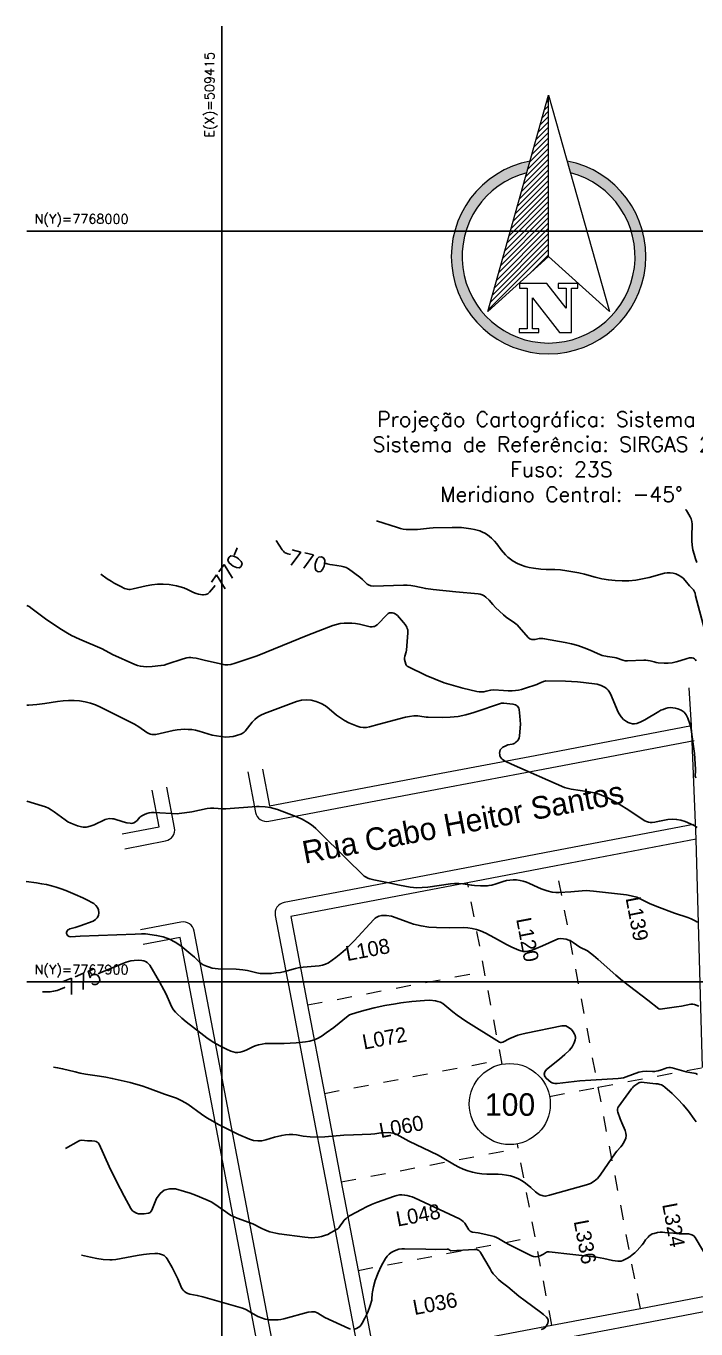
# Model space of a CAD drawing. Header units: metres. Extents: x 509389 to 509735, y 7767634 to 7768027.
# Drawn here: x 509388.9 to 509478.2, y 7767853.7 to 7768027.3 of the extents above; entities that cross this region are included whole.
import ezdxf
from ezdxf.enums import TextEntityAlignment as Align

# ---------------------------------------------------------------- set-up
doc = ezdxf.new("R2010")
doc.units = ezdxf.units.M
doc.linetypes.add('Contínua', pattern=[0])
doc.linetypes.add('TRACEJADO', pattern=[2, 1, -1])
for name, color, linetype in [('CANEVA', 252, 'Continuous'), ('CURVAS-INTERMEDIARIAS', 39, 'Continuous'), ('CURVAS-MESTRA', 34, 'Continuous')]:
    doc.layers.add(name, color=color, linetype=linetype)
for name, color, linetype, lineweight in [('FOLHA', 7, 'Continuous', 9), ('K-ALINHAMENTO', 10, 'Continuous', 9), ('P-MEIOFIO', 171, 'Continuous', 9), ('P-URB', 2, 'Continuous', 9), ('textos', 2, 'Continuous', 9)]:
    doc.layers.add(name, color=color, linetype=linetype, lineweight=lineweight)
doc.styles.add('EC_NOMES', font='GOTHIC.TTF')
doc.styles.add('L50', font='ROMANS.SHX', dxfattribs={"height": 1.25})
doc.styles.add('Padrão', font='simplex.shx')
doc.styles.add('ROMANS', font='romans')

# ---------------------------------------------------------------- blocks, each defined once
blk = doc.blocks.new('NORTE-3D')
at = {"linetype": 'ByBlock', "lineweight": -2}
h = blk.add_hatch(dxfattribs=at)
h.set_pattern_fill('ANSI31', color=0, scale=0.001605353228508994, style=0)
h.set_pattern_definition([(45, (-0.01104248617775738, -0.01839006319642067), (-0.0001418945192598034, 0.0001418945192598034), [])])
h.paths.add_polyline_path([(0, 0), (-0.003242338949348778, -0.01153436489403248), (0, -0.00859965942800045)])
blk.add_hatch(color=0, dxfattribs=at).paths.add_polyline_path([(0.000986897386610508, -0.003510809503495693), (0.001163471373729408, -0.00413895770907402, -7.796186558811831), (-0.001163471373729408, -0.00413895770907402), (-0.000986897386610508, -0.003510809503495693, 10.40889661296213)])
at = {"color": 0, "linetype": 'ByBlock', "lineweight": -2}
blk.add_line((0, -0.00859965942800045), (0, 0), dxfattribs=at)
for points in [[(-0.003242338949348778, -0.01153436489403248), (0, 0), (0.003242339007556438, -0.01153436489403248), (0, -0.00859965942800045)], [(-9.608949767425656e-05, -0.01004196889698505), (-0.001555679715238512, -0.01004196889698505), (-0.001555679715238512, -0.01028036419302225), (-0.001144722569733858, -0.01028036419302225), (-0.001144722569733858, -0.0124551085755229), (-0.001559805124998093, -0.0124551085755229), (-0.001559805124998093, -0.01264322362840176), (-0.0005189016228541732, -0.01264322362840176), (-0.0005189016228541732, -0.0124551085755229), (-0.0008624214679002762, -0.0124551085755229), (-0.0008624214679002762, -0.01080046966671944), (0.000579707557335496, -0.01264322362840176), (0.001213598938193172, -0.01264322362840176), (0.001213598938193172, -0.01028036419302225), (0.001557145267724991, -0.01028036419302225), (0.001557145267724991, -0.01004196889698505), (0.0005146967596374452, -0.01004196889698505), (0.0005146967596374452, -0.01028036419302225), (0.000935914518777281, -0.01028036419302225), (0.000935914518777281, -0.01136066485196352)]]:
    blk.add_lwpolyline(points, close=True, dxfattribs=at)
for radius, start, end in [(0.005183662809646236, 100.9753177366553, 79.02468226334474), (0.004609937876509702, 104.6185888914942, 75.38141110850579)]:
    blk.add_arc((0, -0.00859965942800045), radius, start, end, dxfattribs=at)

msp = doc.modelspace()

# ---------------------------------------------------------------- linework, layer by layer
at = {"layer": 'CANEVA'}
msp.add_line((509389.0479211035, 7768000), (509735.2979510316, 7768000), dxfattribs=at)
at = {"layer": 'CURVAS-INTERMEDIARIAS'}
for points, elevation in [([(509474.285810126, 7767968.40468093), (509474.5671, 7767967.8366), (509474.9656, 7767966.9887), (509475.2087, 7767966.414), (509475.5958, 7767965.3357), (509475.7386, 7767964.9824), (509475.9001, 7767964.6373), (509476.5746, 7767963.3862), (509477.3927, 7767961.9614), (509477.5353, 7767961.6548), (509477.6182, 7767961.327), (509477.6582, 7767960.9879), (509477.6063, 7767959.3375), (509477.6206, 7767958.7418), (509477.6718, 7767958.151), (509477.7787, 7767957.5678), (509477.9226, 7767956.9895), (509478.1348, 7767956.3335), (509478.313, 7767955.8593)], 768), ([(509453.080803687, 7767964.55689188), (509454.5497, 7767963.6435), (509454.757, 7767963.5559), (509454.9814, 7767963.5339), (509455.1297, 7767963.5598), (509455.7317, 7767963.7284), (509456.2371, 7767963.8425), (509456.8343, 7767963.9457), (509457.6911, 7767964.0419), (509458.5534, 7767964.0491), (509459.2553, 7767964.0186), (509459.7107, 7767963.9851), (509460.5016, 7767963.8738), (509460.8419, 7767963.8773), (509461.0525, 7767963.939), (509461.2311, 7767964.0665), (509461.3332, 7767964.1766), (509461.4589, 7767964.394), (509461.569, 7767964.792), (509461.792588685, 7767966.13770304)], 768), ([(509479.2959, 7767946.955), (509478.1259, 7767951.4168), (509478.0545, 7767951.7758), (509477.9492, 7767952.0395), (509477.8464, 7767952.1959), (509477.3359, 7767952.746), (509476.7195, 7767953.4771), (509476.4506, 7767953.7508), (509476.1591, 7767953.9924), (509475.8338, 7767954.1862), (509475.4859, 7767954.3479), (509475.1184, 7767954.4468), (509474.7486, 7767954.4993), (509474.3755, 7767954.4824), (509474.0001, 7767954.4192), (509471.945, 7767953.87), (509471.0543, 7767953.6694), (509470.1575, 7767953.5163), (509469.2514, 7767953.4343), (509468.3391, 7767953.3999), (509467.4276, 7767953.4402), (509466.5234, 7767953.5311), (509465.6301, 7767953.698), (509464.7441, 7767953.9155), (509463.3412, 7767954.3046), (509462.5569, 7767954.4884), (509461.7651, 7767954.6366), (509460.9683, 7767954.761), (509460.1124, 7767954.8748), (509459.3656, 7767954.9422), (509458.2406, 7767954.9431), (509457.4926, 7767954.9813), (509456.5173, 7767955.107), (509455.9722, 7767955.2081), (509455.4367, 7767955.341), (509454.9153, 7767955.5218), (509454.4034, 7767955.7343), (509453.8086, 7767956.0435), (509453.4488, 7767956.2809), (509453.1211, 7767956.5611), (509452.8149, 7767956.8698), (509452.247, 7767957.5402), (509451.6553, 7767958.3404), (509451.3303, 7767958.7169), (509450.9426, 7767959.1111), (509450.6804, 7767959.339), (509450.3984, 7767959.5419), (509450.0656, 7767959.7495), (509449.735, 7767959.9156), (509449.3959, 7767960.0583), (509449.044, 7767960.1659), (509448.6837, 7767960.25), (509448.1784, 7767960.3411), (509447.5574, 7767960.4339), (509446.9344, 7767960.5017), (509446.3085, 7767960.532), (509445.6807, 7767960.5372), (509443.1684, 7767960.4742), (509442.6754, 7767960.4434), (509441.0961, 7767960.2643), (509440.7111, 7767960.2359), (509439.9384, 7767960.2356), (509439.554, 7767960.2682), (509439.173, 7767960.3207), (509438.7974, 7767960.4029), (509438.4253, 7767960.5049), (509435.6315, 7767961.3906), (509435.631499998, 7767961.3906)], 769), ([(509478.1925, 7767927.1612), (509478.1486, 7767927.2111), (509478.0858, 7767927.3293), (509478.0568, 7767927.5281), (509478.1231, 7767928.0366), (509478.1207, 7767928.3274), (509477.9709, 7767930.4171), (509477.8693, 7767931.3447), (509477.5414, 7767933.6308), (509477.4066, 7767934.219), (509477.1148, 7767935.1213), (509476.891, 7767935.5532), (509476.6035, 7767935.9169), (509476.2206, 7767936.1783), (509475.7742, 7767936.3714), (509475.4095, 7767936.4654), (509475.0878, 7767936.5184), (509474.7676, 7767936.5339), (509474.4497, 7767936.4932), (509474.1332, 7767936.4149), (509473.8226, 7767936.2966), (509473.5181, 7767936.1652), (509473.2228, 7767936.0142), (509471.3815, 7767934.9013), (509470.8465, 7767934.6224), (509470.2786, 7767934.4186), (509469.9908, 7767934.3736), (509469.7082, 7767934.373), (509469.4334, 7767934.4389), (509469.1638, 7767934.5493), (509468.9261, 7767934.6823), (509468.532, 7767934.9578), (509468.2007, 7767935.3063), (509467.9301, 7767935.7087), (509467.8175, 7767935.923), (509466.8, 7767938.3428), (509466.6638, 7767938.5981), (509466.5017, 7767938.8319), (509466.3008, 7767939.0332), (509466.0741, 7767939.213), (509465.8195, 7767939.3574), (509465.5561, 7767939.4786), (509465.2793, 7767939.5652), (509464.9936, 7767939.6286), (509463.1981, 7767939.8905), (509462.4018, 7767939.9749), (509461.6026, 7767940.0262), (509460.8015, 7767940.0553), (509458.1977, 7767940.0917), (509458.021, 7767940.0665), (509457.8487, 7767940.0148), (509457.25, 7767939.7213), (509456.9808, 7767939.6172), (509455.344, 7767939.0707), (509454.9393, 7767938.9556), (509454.5303, 7767938.8653), (509454.1149, 7767938.8121), (509453.6951, 7767938.7836), (509453.1784, 7767938.7778), (509452.5213, 7767938.8017), (509451.2494, 7767938.9053), (509450.8454, 7767938.8531), (509450.2325, 7767938.6972), (509449.9263, 7767938.6401), (509449.6196, 7767938.6131), (509449.3123, 7767938.6314), (509449.0046, 7767938.6797), (509447.1039, 7767939.1245), (509445.8593, 7767939.4584), (509444.6329, 7767939.8441), (509443.4338, 7767940.3079), (509442.2529, 7767940.8235), (509439.7716, 7767942.0035), (509439.687, 7767942.0551), (509439.5853, 7767942.1629), (509439.5242, 7767942.2969), (509439.3559, 7767942.9505), (509439.3343, 7767943.1258), (509439.3836, 7767943.3877), (509439.5753, 7767943.9455), (509439.6134, 7767944.1914), (509439.7927, 7767946.5107), (509439.7918, 7767946.7015), (509439.771, 7767946.8884), (509439.7203, 7767947.0695), (509439.6497, 7767947.2467), (509439.4549, 7767947.5803), (509439.2169, 7767947.8844), (509438.395, 7767948.7999), (509438.2484, 7767948.9322), (509438.089, 7767949.0411), (509437.9107, 7767949.1149), (509437.7197, 7767949.1652), (509437.5282, 7767949.166), (509437.3479, 7767949.1336), (509437.1843, 7767949.0512), (509437.0317, 7767948.9355), (509435.6958, 7767947.5686), (509435.4697, 7767947.4011), (509435.3403, 7767947.3491), (509435.2026, 7767947.3129), (509435.0585, 7767947.2985), (509434.772, 7767947.3096), (509433.3446, 7767947.6295), (509432.8369, 7767947.714), (509432.325, 7767947.7669), (509431.8103, 7767947.7987), (509431.2986, 7767947.7835), (509430.7938, 7767947.7285), (509430.2991, 7767947.6135), (509429.8113, 7767947.4586), (509426.4871, 7767946.166), (509419.6986, 7767943.4089), (509418.7659, 7767943.1273), (509416.7851, 7767942.4426), (509416.2074, 7767942.2789), (509415.8143, 7767942.2135), (509415.6177, 7767942.2053), (509415.4215, 7767942.2215), (509415.2257, 7767942.2538), (509412.6684, 7767942.8406), (509411.589, 7767943.1018), (509411.1519, 7767943.1668), (509410.8662, 7767943.1853), (509410.6139, 7767943.1811), (509410.3642, 7767943.1587), (509409.8755, 7767943.0408), (509407.7055, 7767942.297), (509407.3088, 7767942.1841), (509406.9022, 7767942.1146), (509405.7461, 7767941.9974), (509404.9507, 7767941.9711), (509404.5581, 7767941.9881), (509404.1723, 7767942.039), (509403.7966, 7767942.1408), (509403.4278, 7767942.2766), (509400.4289, 7767943.6199), (509399.0533, 7767944.3479), (509396.0352, 7767945.6534), (509395.0031, 7767946.1521), (509394.4598, 7767946.4429), (509393.6683, 7767946.9108), (509391.7027, 7767948.2136), (509391.3289, 7767948.4758), (509389.7578, 7767949.6803), (509389.3208, 7767949.9821), (509389.0479368098, 7767950.15137343)], 771), ([(509389.0479385857, 7767936.839661345), (509389.3039, 7767936.8549), (509390.3677, 7767936.9446), (509391.4276, 7767937.0736), (509393.1351, 7767937.3365), (509393.8658, 7767937.4266), (509394.5976, 7767937.476), (509395.3309, 7767937.4646), (509396.0653, 7767937.4125), (509396.7894, 7767937.2919), (509397.4991, 7767937.1224), (509398.1871, 7767936.8796), (509398.8607, 7767936.5878), (509402.8287, 7767934.6065), (509403.3727, 7767934.2993), (509403.9341, 7767933.9565), (509405.0381, 7767933.1957), (509405.3531, 7767933.0435), (509405.5199, 7767932.9867), (509405.6912, 7767932.9516), (509405.863, 7767932.9335), (509406.2086, 7767932.9654), (509408.516, 7767933.48), (509409.0648, 7767933.579), (509410.053, 7767933.6346), (509410.5444, 7767933.63), (509411.0312, 7767933.5912), (509411.5111, 7767933.5011), (509411.9865, 7767933.3767), (509413.1622, 7767933.0172), (509413.7294, 7767932.8731), (509414.3033, 7767932.7586), (509414.8817, 7767932.6638), (509415.5591, 7767932.6044), (509416.0349, 7767932.6156), (509416.5046, 7767932.6921), (509416.9702, 7767932.8122), (509417.5569, 7767933.0077), (509417.7164, 7767933.0775), (509417.8641, 7767933.1639), (509417.994, 7767933.2754), (509418.112, 7767933.4034), (509419.0498, 7767934.5835), (509419.3915, 7767934.9492), (509419.7836, 7767935.26), (509420.2151, 7767935.5167), (509420.6737, 7767935.7208), (509424.9577, 7767937.3328), (509425.6096, 7767937.5005), (509426.2621, 7767937.575), (509426.9157, 7767937.5098), (509427.5699, 7767937.3515), (509428.2412, 7767937.0648), (509428.8037, 7767936.7597), (509429.3217, 7767936.3841), (509430.2959, 7767935.5325), (509430.8084, 7767935.1428), (509431.3606, 7767934.8121), (509431.9395, 7767934.5206), (509433.0341, 7767934.0435), (509433.4307, 7767933.9146), (509433.8447, 7767933.8644), (509434.2636, 7767933.8854), (509434.6748, 7767933.9683), (509435.9691, 7767934.3228), (509439.4785, 7767935.2337), (509440.0266, 7767935.3504), (509440.601, 7767935.42), (509441.1409, 7767935.4245), (509441.4091, 7767935.3968), (509442.2121, 7767935.2702), (509442.4821, 7767935.2475), (509444.3673, 7767935.2002), (509445.4373, 7767935.2346), (509446.4955, 7767935.3435), (509447.5363, 7767935.5641), (509448.5653, 7767935.8592), (509452.2646, 7767937.1216), (509452.3917, 7767937.1384), (509452.5846, 7767937.1386), (509453.7827, 7767937.0026), (509453.9524, 7767936.9588), (509454.1151, 7767936.8939), (509454.2733, 7767936.8148), (509454.4051, 7767936.71), (509454.5115, 7767936.5885), (509454.58, 7767936.4423), (509454.6231, 7767936.2795), (509454.7253, 7767935.388), (509454.7676, 7767934.8649), (509454.7868, 7767934.3417), (509454.7711, 7767933.8184), (509454.6692, 7767932.7113), (509454.6183, 7767932.494), (509454.5371, 7767932.2936), (509454.4104, 7767932.1182), (509454.1977, 7767931.9157), (509454.0362, 7767931.8093), (509453.8666, 7767931.7228), (509453.6848, 7767931.6659), (509453.1132, 7767931.551), (509452.7527, 7767931.4033), (509452.4511, 7767931.2452), (509452.2562, 7767931.0909), (509452.11, 7767930.91), (509452.0366, 7767930.6893), (509452.0118, 7767930.442), (509452.0261, 7767930.2778), (509452.0648, 7767930.0976), (509452.1291, 7767929.9312), (509452.2318, 7767929.7852), (509452.36, 7767929.6529), (509452.673, 7767929.4321), (509452.8394, 7767929.3378), (509453.596, 7767928.9848), (509460.6749, 7767925.8845), (509461.0126, 7767925.7757), (509461.5348, 7767925.6636), (509463.9655, 7767925.2953), (509464.6272, 7767925.1622), (509465.275, 7767924.9865), (509465.9019, 7767924.7468), (509466.5149, 7767924.4644), (509467.7032, 7767923.8061), (509468.8586, 7767923.0917), (509471.3742, 7767921.4518), (509471.6024, 7767921.3352), (509471.8386, 7767921.2523), (509472.0868, 7767921.2199), (509472.343, 7767921.2211), (509472.6834, 7767921.2587), (509472.8664, 7767921.2894), (509473.3136, 7767921.4144), (509474.4129, 7767921.6004), (509475.0032, 7767921.6486), (509475.5864, 7767921.6328), (509476.1589, 7767921.5208), (509476.7244, 7767921.3447), (509477.4628, 7767921.0448), (509477.9166, 7767920.8131), (509478.3348, 7767920.5365)], 772), ([(509389.0479402925, 7767924.046617931), (509391.0938, 7767923.4442), (509391.5111, 7767923.2956), (509391.9135, 7767923.1181), (509392.2939, 7767922.8972), (509392.6596, 7767922.6473), (509394.123, 7767921.5706), (509394.5108, 7767921.3268), (509394.9123, 7767921.112), (509395.3341, 7767920.9405), (509395.7695, 7767920.798), (509396.3271, 7767920.6477), (509396.5386, 7767920.6076), (509396.7504, 7767920.5889), (509396.9626, 7767920.6024), (509397.175, 7767920.6372), (509397.5929, 7767920.7617), (509397.9959, 7767920.9281), (509399.4853, 7767921.6217), (509399.6674, 7767921.6799), (509400.0461, 7767921.7398), (509400.4294, 7767921.7269), (509400.6173, 7767921.6916), (509401.8557, 7767921.3019), (509402.3731, 7767921.1808), (509402.8089, 7767921.1118), (509402.9808, 7767921.1083), (509403.1463, 7767921.1303), (509403.302, 7767921.1904), (509403.5021, 7767921.314), (509403.7226, 7767921.5062), (509404.1071, 7767921.9429), (509404.3455, 7767922.1069), (509404.6906, 7767922.2906), (509404.9996, 7767922.4232), (509405.3163, 7767922.5201), (509405.6447, 7767922.5635), (509405.9809, 7767922.5712), (509409.063, 7767922.3835), (509409.3148, 7767922.4042), (509410.038, 7767922.5053), (509411.0097, 7767922.6577), (509413.0419, 7767923.0652), (509413.4967, 7767923.1286), (509413.956, 7767923.1305), (509415.1042, 7767923.042), (509415.5624, 7767923.0377), (509419.6226, 7767923.3409), (509419.9637, 7767923.3537), (509420.7822, 7767923.2992), (509421.4362, 7767923.2007), (509421.947, 7767923.0912), (509422.4443, 7767922.9311), (509424.8816, 7767922.0093), (509425.6939, 7767921.6562), (509426.4683, 7767921.2263), (509426.8363, 7767920.9799), (509427.1915, 7767920.7174), (509427.5277, 7767920.4309), (509427.8512, 7767920.1284), (509431.6502, 7767916.3314), (509433.7813, 7767914.2679), (509433.9935, 7767914.0921), (509434.219, 7767913.9395), (509434.4645, 7767913.8218), (509434.7233, 7767913.7272), (509435.2648, 7767913.5872), (509437.2587, 7767913.2024), (509438.6844, 7767912.889), (509440.1196, 7767912.6114), (509440.5294, 7767912.5536), (509440.9428, 7767912.5372), (509441.679, 7767912.5527), (509442.4429, 7767912.6131), (509445.4711, 7767913.0551), (509446.0194, 7767913.1081), (509446.5703, 7767913.1048), (509447.1201, 7767913.0543), (509448.2979, 7767912.8543), (509448.692, 7767912.8061), (509449.4861, 7767912.7755), (509450.4116, 7767912.7953), (509450.6031, 7767912.8146), (509450.9808, 7767912.8913), (509451.5393, 7767913.0524), (509452.5105, 7767913.3625), (509452.9476, 7767913.4747), (509453.3888, 7767913.5522), (509453.836, 7767913.5775), (509454.2872, 7767913.5679), (509454.7349, 7767913.5066), (509455.1737, 7767913.4133), (509455.5995, 7767913.2717), (509456.0166, 7767913.0981), (509457.0724, 7767912.5875), (509457.5569, 7767912.3733), (509458.3364, 7767912.1067), (509459.0252, 7767911.9486), (509459.492, 7767911.8952), (509459.962, 7767911.8949), (509461.5228, 7767911.9954), (509463.0277, 7767912.126), (509463.5289, 7767912.1403), (509464.0299, 7767912.1212), (509464.5307, 7767912.0799), (509468.9149, 7767911.5718), (509469.5603, 7767911.4499), (509470.2786, 7767911.2531), (509470.7243, 7767911.0729), (509471.3678, 7767910.7384), (509472.0022, 7767910.4335), (509472.9722, 7767910.0181), (509475.3026, 7767909.1591), (509477.1118, 7767908.558), (509477.5521, 7767908.3823), (509477.9785, 7767908.1752), (509478.3957, 7767907.9472)], 773), ([(509478.5536, 7767896.7701), (509478.0013, 7767896.978), (509477.752, 7767897.0315), (509477.4972, 7767897.0244), (509476.2545, 7767896.764), (509475.5853, 7767896.6561), (509473.3926, 7767896.348), (509473.2422, 7767896.3836), (509471.7759, 7767897.5642), (509469.3164, 7767899.4213), (509468.3975, 7767900.1356), (509467.5119, 7767900.8909), (509465.1585, 7767902.9749), (509464.5435, 7767903.5017), (509464.1397, 7767903.8205), (509463.7116, 7767904.1046), (509462.6902, 7767904.6328), (509461.8316, 7767905.2209), (509461.5344, 7767905.3943), (509461.2212, 7767905.5366), (509460.8973, 7767905.6584), (509460.5138, 7767905.7392), (509460.1688, 7767905.7583), (509459.8279, 7767905.7019), (509459.4898, 7767905.5951), (509457.7097, 7767904.8042), (509456.9063, 7767904.4305), (509456.3612, 7767904.2136), (509455.7579, 7767904.0664), (509455.4529, 7767904.0388), (509455.1515, 7767904.0448), (509454.8553, 7767904.1013), (509454.5626, 7767904.1913), (509453.6462, 7767904.5924), (509452.9301, 7767904.9751), (509451.3583, 7767905.8744), (509450.778, 7767906.1781), (509450.1866, 7767906.4594), (509449.4781, 7767906.7721), (509448.9213, 7767906.9669), (509448.3551, 7767907.1137), (509447.7751, 7767907.1884), (509447.1858, 7767907.2152), (509445.3962, 7767907.205), (509443.6107, 7767907.2264), (509442.5742, 7767907.2963), (509441.5518, 7767907.4385), (509440.5504, 7767907.6891), (509439.563, 7767908.0121), (509438.2198, 7767908.5329), (509437.5994, 7767908.7234), (509436.958, 7767908.8229), (509436.508, 7767908.8474), (509436.3112, 7767908.8352), (509435.9258, 7767908.7464), (509435.5732, 7767908.5741), (509435.4184, 7767908.4551), (509435.2744, 7767908.3197), (509432.6546, 7767905.4513), (509432.0786, 7767904.8579), (509431.4802, 7767904.2896), (509430.8484, 7767903.7587), (509430.1942, 7767903.2529), (509429.2068, 7767902.5363), (509428.8325, 7767902.3258), (509428.4199, 7767902.2067), (509427.9866, 7767902.1427), (509425.8583, 7767901.9418), (509425.1635, 7767901.8432), (509424.8215, 7767901.7658), (509423.4099, 7767901.374), (509422.82, 7767901.2504), (509422.2226, 7767901.1711), (509421.6201, 7767901.1214), (509420.9855, 7767901.0929), (509420.5497, 7767901.0938), (509420.1169, 7767901.1216), (509419.6886, 7767901.1897), (509418.4132, 7767901.4957), (509417.8196, 7767901.5943), (509416.9203, 7767901.6756), (509414.5201, 7767901.7406), (509414.1228, 7767901.772), (509413.7311, 7767901.831), (509413.3479, 7767901.9315), (509412.9704, 7767902.0596), (509412.5304, 7767902.2586), (509412.2647, 7767902.4169), (509412.0228, 7767902.6096), (509411.353, 7767903.2751), (509410.8776, 7767903.6911), (509409.5478, 7767904.7711), (509408.8055, 7767905.2774), (509408.0245, 7767905.6941), (509407.1855, 7767905.9765), (509406.3079, 7767906.1693), (509404.8312, 7767906.3664), (509404.3197, 7767906.3927), (509403.4635, 7767906.3439), (509396.125, 7767906.0581), (509394.8887, 7767905.9904), (509394.6688, 7767906.0143), (509394.571, 7767906.0602), (509394.4923, 7767906.1343), (509394.4122, 7767906.2382), (509394.3585, 7767906.3376), (509394.3268, 7767906.4402), (509394.3281, 7767906.5475), (509394.3669, 7767906.6976), (509394.4332, 7767906.8144), (509394.516, 7767906.913), (509394.6231, 7767906.9842), (509394.7466, 7767907.0373), (509395.4857, 7767907.2384), (509396.1527, 7767907.4524), (509397.8579, 7767908.0932), (509398.1704, 7767908.2853), (509398.4157, 7767908.5249), (509398.56, 7767908.836), (509398.6371, 7767909.1946), (509398.5828, 7767909.5654), (509398.4617, 7767909.8987), (509398.2403, 7767910.1757), (509397.9521, 7767910.4152), (509396.9372, 7767910.9708), (509396.4942, 7767911.1853), (509395.4647, 7767911.6435), (509394.2182, 7767912.1498), (509393.5852, 7767912.3774), (509392.9475, 7767912.5921), (509392.3021, 7767912.7791), (509391.6514, 7767912.942), (509390.9927, 7767913.0689), (509390.3287, 7767913.1718), (509388.928422172, 7767913.3493854)], 774), ([(509392.59701287, 7767888.60312133), (509393.124, 7767888.5465), (509393.7848, 7767888.4172), (509395.4597, 7767887.9894), (509396.144, 7767887.8291), (509396.8367, 7767887.7103), (509398.7075, 7767887.4352), (509399.5591, 7767887.2882), (509400.4066, 7767887.1185), (509402.7832, 7767886.577), (509403.5686, 7767886.3757), (509404.3468, 7767886.1516), (509405.1144, 7767885.8932), (509407.3893, 7767885.0281), (509408.4595, 7767884.6861), (509408.9807, 7767884.4771), (509409.7027, 7767884.1414), (509410.0987, 7767883.9264), (509410.4784, 7767883.6838), (509412.2826, 7767882.3605), (509413.0277, 7767881.8649), (509413.7989, 7767881.4111), (509414.5875, 7767880.9851), (509416.2388, 7767880.1519), (509417.2243, 7767879.6734), (509418.6954, 7767879.0336), (509419.2395, 7767878.8712), (509419.7868, 7767878.7892), (509420.3389, 7767878.8277), (509420.8941, 7767878.9466), (509422.0172, 7767879.2925), (509422.9922, 7767879.5314), (509423.4842, 7767879.6097), (509423.9773, 7767879.6515), (509424.472, 7767879.6388), (509424.9678, 7767879.5898), (509425.8412, 7767879.4542), (509426.7959, 7767879.3455), (509427.7562, 7767879.3145), (509428.718, 7767879.3465), (509431.2615, 7767879.5698), (509432.5371, 7767879.6245), (509434.849, 7767879.6812), (509435.3897, 7767879.7437), (509436.1959, 7767879.8778), (509436.4672, 7767879.8976), (509437.2712, 7767879.9058), (509437.5274, 7767879.8885), (509437.7785, 7767879.849), (509438.0221, 7767879.7764), (509438.31, 7767879.6582), (509438.7242, 7767879.4469), (509439.5286, 7767878.9803), (509439.9417, 7767878.7667), (509442.8057, 7767877.373), (509443.8152, 7767876.9067), (509444.3661, 7767876.6073), (509446.0069, 7767875.6095), (509446.5748, 7767875.2992), (509447.1582, 7767875.0268), (509447.7649, 7767874.8112), (509448.3871, 7767874.6333), (509449.0237, 7767874.5093), (509449.6637, 7767874.4181), (509450.3089, 7767874.3761), (509451.812, 7767874.3649), (509452.3717, 7767874.3263), (509452.9265, 7767874.2433), (509453.4781, 7767874.1306), (509454.0111, 7767873.9623), (509454.5233, 7767873.7515), (509455.0043, 7767873.477), (509455.4646, 7767873.16), (509456.1817, 7767872.5889), (509456.8126, 7767872.0136), (509456.9885, 7767871.8636), (509457.1758, 7767871.7327), (509457.38, 7767871.6302), (509457.8415, 7767871.4717), (509458.0457, 7767871.4366), (509458.1487, 7767871.4398), (509458.6641, 7767871.5544), (509463.6044, 7767872.9443), (509463.8716, 7767873.0353), (509464.1305, 7767873.1438), (509464.615, 7767873.4301), (509465.0419, 7767873.796), (509465.3972, 7767874.2317), (509467.4603, 7767877.2339), (509467.6244, 7767877.4416), (509468.1621, 7767878.0257), (509468.3287, 7767878.2292), (509468.4764, 7767878.4469), (509468.7086, 7767878.8555), (509468.8273, 7767879.1822), (509468.884, 7767879.5109), (509468.848, 7767879.8425), (509468.7501, 7767880.1761), (509468.2839, 7767881.1956), (509468.0617, 7767881.7254), (509467.7617, 7767882.6267), (509467.7251, 7767882.8192), (509467.7332, 7767883.015), (509467.7859, 7767883.2035), (509467.8293, 7767883.2907), (509469.5766, 7767885.7191), (509469.7154, 7767885.89), (509469.8654, 7767886.0491), (509470.0322, 7767886.1906), (509470.552, 7767886.541), (509470.7096, 7767886.6031), (509470.8579, 7767886.61), (509472.8315, 7767886.4231), (509473.1135, 7767886.3879), (509473.366, 7767886.3324), (509473.6066, 7767886.2502), (509473.8296, 7767886.128), (509474.0408, 7767885.979), (509475.007, 7767885.134), (509475.7709, 7767884.3795), (509476.4933, 7767883.5862), (509477.1635, 7767882.7484), (509477.9348, 7767881.7182), (509478.1905, 7767881.3307)], 776), ([(509394.20056276, 7767877.78646929), (509395.9243, 7767878.7858), (509396.0889, 7767878.8573), (509396.3252, 7767878.8909), (509397.1235, 7767878.8186), (509397.6793, 7767878.8036), (509398.0814, 7767878.7733), (509398.2618, 7767878.7262), (509398.4204, 7767878.6483), (509398.5464, 7767878.5245), (509398.6507, 7767878.37), (509400.0062, 7767875.3988), (509400.9685, 7767873.3892), (509402.0046, 7767871.4167), (509402.8903, 7767869.8039), (509402.9965, 7767869.6462), (509403.1182, 7767869.5045), (509403.2633, 7767869.3867), (509403.6566, 7767869.1654), (509403.8958, 7767869.0862), (509404.1491, 7767869.0667), (509404.6604, 7767869.0926), (509405.244, 7767869.1785), (509405.3838, 7767869.2225), (509405.4457, 7767869.2606), (509405.5999, 7767869.4211), (509405.6702, 7767869.553), (509406.3154, 7767871.1412), (509406.7766, 7767871.7858), (509407.3325, 7767872.2413), (509408.0303, 7767872.4133), (509408.8227, 7767872.3964), (509410.0521, 7767872.0567), (509410.7751, 7767871.8277), (509411.4876, 7767871.5678), (509412.8935, 7767870.9914), (509413.5766, 7767870.6639), (509414.2258, 7767870.2734), (509414.8515, 7767869.8422), (509415.5463, 7767869.3305), (509415.8997, 7767869.0871), (509416.2652, 7767868.8657), (509416.6488, 7767868.6776), (509417.0446, 7767868.5115), (509419.1295, 7767867.7576), (509420.2663, 7767867.1795), (509420.8495, 7767866.921), (509421.4247, 7767866.702), (509421.8217, 7767866.5793), (509422.227, 7767866.4878), (509422.6379, 7767866.4171), (509426.0532, 7767865.9656), (509426.4998, 7767865.9249), (509426.9463, 7767865.9085), (509427.3927, 7767865.9284), (509427.8389, 7767865.9726), (509428.2764, 7767866.0603), (509428.7026, 7767866.1805), (509429.112, 7767866.3494), (509429.5101, 7767866.5509), (509430.4518, 7767867.0989), (509430.6048, 7767867.236), (509430.7552, 7767867.4741), (509431.1092, 7767867.9685), (509431.3226, 7767868.2268), (509431.5557, 7767868.463), (509431.8182, 7767868.6661), (509432.1002, 7767868.847), (509433.6068, 7767869.6759), (509434.2636, 7767870.0162), (509434.9366, 7767870.3231), (509435.6222, 7767870.6018), (509438.004, 7767871.4469), (509438.3351, 7767871.5373), (509438.6695, 7767871.5966), (509439.0089, 7767871.6093), (509439.3516, 7767871.5909), (509439.6925, 7767871.5324), (509440.0274, 7767871.4533), (509440.3535, 7767871.3434), (509440.6737, 7767871.2129), (509446.6815, 7767868.4187), (509446.9431, 7767868.2631), (509447.1761, 7767868.0749), (509447.3633, 7767867.841), (509447.9297, 7767866.9577), (509448.1075, 7767866.7696), (509448.2515, 7767866.6809), (509448.4147, 7767866.6365), (509449.1589, 7767866.5397), (509449.7644, 7767866.4282), (509450.955, 7767866.14), (509451.2749, 7767866.0446), (509451.5866, 7767865.9298), (509451.886, 7767865.7858), (509452.7545, 7767865.2794), (509453.3473, 7767864.9638), (509456.2587, 7767863.4997), (509456.5433, 7767863.4037), (509456.8286, 7767863.3602), (509457.115, 7767863.3955), (509457.4021, 7767863.4834), (509457.8628, 7767863.704), (509458.2709, 7767863.9732), (509458.3768, 7767864.0187), (509458.6095, 7767864.0385), (509464.945, 7767863.2961), (509465.8918, 7767863.1273), (509467.0754, 7767862.8557), (509467.7565, 7767862.7608), (509467.9814, 7767862.7633), (509468.2009, 7767862.7908), (509468.4124, 7767862.856), (509468.6184, 7767862.9462), (509468.9783, 7767863.1432), (509469.3464, 7767863.3692), (509469.6969, 7767863.6177), (509470.0209, 7767863.8999), (509470.3273, 7767864.2044), (509471.0125, 7767864.9572), (509471.1812, 7767865.1622), (509471.4743, 7767865.6053), (509471.7874, 7767865.988), (509471.961, 7767866.1558), (509472.1501, 7767866.2987), (509472.3623, 7767866.4042), (509472.59, 7767866.4847), (509473.0729, 7767866.588), (509473.3965, 7767866.6282), (509473.7225, 7767866.6342), (509474.0501, 7767866.6175), (509475.205, 7767866.4972), (509475.92, 7767866.4396), (509477.1997, 7767866.4016), (509477.4966, 7767866.3448), (509477.6415, 7767866.2977), (509477.8953, 7767866.1479), (509478.0871, 7767865.9241), (509480.0275, 7767862.6651)], 777), ([(509432.6805, 7767853.7118), (509432.9359, 7767853.7902), (509433.1722, 7767853.929), (509433.3848, 7767854.093), (509433.562, 7767854.2948), (509433.7157, 7767854.5217), (509434.0655, 7767855.1662), (509434.4637, 7767856.003), (509434.7711, 7767856.8771), (509434.9767, 7767857.5786), (509435.0167, 7767857.7722), (509435.0224, 7767858.4315), (509435.0621, 7767858.6895), (509435.2272, 7767859.357), (509435.4602, 7767860.1864), (509435.8251, 7767861.2081), (509436.222, 7767862.1038), (509436.4548, 7767862.5343), (509436.8273, 7767863.1493), (509437.0506, 7767863.4441), (509437.3009, 7767863.7089), (509437.5914, 7767863.9288), (509437.9088, 7767864.1187), (509438.2536, 7767864.2577), (509438.606, 7767864.3626), (509438.9697, 7767864.4162), (509439.341, 7767864.4355), (509442.204, 7767864.3771), (509443.4987, 7767864.3335), (509445.0164, 7767864.3764), (509445.1666, 7767864.3568), (509445.2358, 7767864.3279), (509445.5128, 7767864.1561), (509448.6815, 7767864.3312), (509448.9193, 7767864.3174), (509449.1481, 7767864.2508), (509449.2518, 7767864.1946), (509449.3455, 7767864.127), (509449.4242, 7767864.0423), (509449.4927, 7767863.9462), (509450.7539, 7767861.7426), (509450.9553, 7767861.4204), (509451.1723, 7767861.11), (509451.4127, 7767860.8174), (509451.887, 7767860.3151), (509452.2193, 7767860.0111), (509453.1277, 7767859.343), (509454.5945, 7767858.1224), (509455.4433, 7767857.4759), (509457.4812, 7767855.9825), (509457.8863, 7767855.6668), (509458.2718, 7767855.3275), (509458.4046, 7767855.1412), (509458.4844, 7767854.9445), (509458.4847, 7767854.7322), (509458.4322, 7767854.5096), (509458.3468, 7767854.3244), (509458.2015, 7767854.0998), (509458.0265, 7767853.9119), (509457.8068, 7767853.7788), (509457.5573, 7767853.6824)], 778), ([(509396.305985255, 7767863.58446494), (509397.5328, 7767863.3026), (509398.3724, 7767863.1301), (509399.2222, 7767863.0183), (509400.0772, 7767862.9515), (509400.4033, 7767862.9635), (509400.8901, 7767863.0221), (509403.7455, 7767863.5468), (509404.5604, 7767863.6766), (509405.3807, 7767863.7658), (509406.0711, 7767863.8194), (509406.4673, 7767863.8011), (509406.7269, 7767863.7513), (509407.1246, 7767863.6119), (509407.3066, 7767863.5171), (509407.4705, 7767863.4016), (509407.6075, 7767863.2551), (509407.7264, 7767863.088), (509408.3734, 7767861.9431), (509408.8983, 7767860.9464), (509409.1367, 7767860.4362), (509409.6465, 7767859.2422), (509409.7367, 7767859.073), (509409.8445, 7767858.9187), (509409.9789, 7767858.787), (509410.2345, 7767858.6052), (509410.4728, 7767858.4829), (509410.7288, 7767858.4037), (509411.7396, 7767858.2208), (509412.4741, 7767858.044), (509417.772, 7767856.502), (509418.1281, 7767856.3697), (509418.297, 7767856.2834), (509418.9527, 7767855.8906), (509419.8204, 7767855.4214), (509420.2986, 7767855.2121), (509420.7893, 7767855.0563), (509421.2985, 7767854.9807), (509421.8201, 7767854.9586), (509422.5001, 7767854.9849), (509422.8797, 7767855.0212), (509423.2527, 7767855.1005), (509426.5141, 7767855.984), (509426.9502, 7767856.0446), (509427.1875, 7767856.0441), (509427.4043, 7767856.016), (509427.6121, 7767855.9482), (509427.814, 7767855.8542), (509428.7484, 7767855.2846), (509431.9153, 7767853.7936), (509432.1702, 7767853.7135)], 778)]:
    msp.add_lwpolyline(points, dxfattribs=dict(at, elevation=elevation))
at = {"layer": 'CURVAS-MESTRA'}
for points, elevation in [([(509417.073747337, 7767957.80599349), (509417.0115, 7767957.6777), (509416.5328, 7767956.5342), (509416.2894, 7767956.0347), (509416.0162, 7767955.5507), (509415.7232, 7767955.0772), (509415.267, 7767954.3878), (509414.6102, 7767953.4491), (509413.9055, 7767952.546), (509413.3703, 7767951.8958), (509413.1513, 7767951.6994), (509412.8837, 7767951.5771), (509412.5894, 7767951.5306), (509412.4412, 7767951.5362), (509411.89, 7767951.6403), (509411.608, 7767951.7126), (509411.245, 7767951.8488), (509410.4149, 7767952.2614), (509409.9491, 7767952.4654), (509409.4735, 7767952.6369), (509408.983, 7767952.7595), (509408.4826, 7767952.8496), (509407.9729, 7767952.915), (509407.2123, 7767952.9705), (509406.4547, 7767952.9711), (509405.7015, 7767952.8893), (509404.9513, 7767952.7525), (509403.1833, 7767952.3401), (509402.8006, 7767952.2812), (509402.611, 7767952.2738), (509402.4247, 7767952.2874), (509402.2435, 7767952.3325), (509402.0656, 7767952.3986), (509401.5344, 7767952.6501), (509400.6727, 7767953.1018), (509400.2578, 7767953.3552), (509399.743, 7767953.6968), (509398.908746306, 7767954.2972507)], 770), ([(509478.2072, 7767942.7798), (509478.1014, 7767942.9117), (509477.9798, 7767943.0203), (509477.8343, 7767943.0939), (509477.6728, 7767943.1442), (509477.326, 7767943.1588), (509476.9866, 7767943.0861), (509476.0395, 7767942.7535), (509475.5246, 7767942.6062), (509475.0038, 7767942.5001), (509474.4742, 7767942.4558), (509473.9387, 7767942.4527), (509473.1405, 7767942.5061), (509472.865, 7767942.5457), (509472.5934, 7767942.6064), (509472.0553, 7767942.752), (509471.7837, 7767942.8037), (509471.5081, 7767942.8268), (509471.2299, 7767942.8309), (509469.0575, 7767942.7436), (509468.7352, 7767942.7604), (509468.4216, 7767942.8368), (509467.5465, 7767943.1456), (509467.3034, 7767943.1956), (509466.3709, 7767943.3313), (509465.699, 7767943.4778), (509465.0548, 7767943.7185), (509464.0778, 7767944.1656), (509463.2643, 7767944.5015), (509462.4375, 7767944.7954), (509461.591, 7767945.0264), (509460.7314, 7767945.2153), (509458.0202, 7767945.7051), (509457.7814, 7767945.733), (509457.5432, 7767945.7412), (509457.3057, 7767945.7199), (509456.7359, 7767945.6076), (509456.5945, 7767945.5925), (509456.3097, 7767945.604), (509456.1745, 7767945.6375), (509456.0486, 7767945.6884), (509455.8341, 7767945.8597), (509454.6332, 7767947.2406), (509454.3401, 7767947.5415), (509454.0151, 7767947.8077), (509452.8975, 7767948.5724), (509452.5413, 7767948.8722), (509451.4584, 7767949.8775), (509451.1093, 7767950.2471), (509450.6074, 7767950.8222), (509450.1801, 7767951.2405), (509449.9476, 7767951.415), (509449.6997, 7767951.5546), (509449.429, 7767951.6419), (509449.143, 7767951.6944), (509446.2038, 7767951.9398), (509443.1793, 7767952.2468), (509442.1799, 7767952.3901), (509440.7021, 7767952.7139), (509440.2069, 7767952.792), (509439.7068, 7767952.828), (509439.2036, 7767952.836), (509435.2186, 7767952.7207), (509434.8642, 7767952.7584), (509434.5344, 7767952.8936), (509434.382, 7767952.9938), (509434.1051, 7767953.2272), (509433.7575, 7767953.6111), (509433.4145, 7767953.9259), (509431.896, 7767955.0092), (509431.5911, 7767955.1823), (509431.2582, 7767955.2923), (509430.9096, 7767955.3624), (509429.7748, 7767955.5305), (509429.4, 7767955.6023), (509429.0293, 7767955.6925), (509427.2058, 7767956.2042), (509423.7894, 7767957.0168), (509423.5728, 7767957.0968), (509423.3769, 7767957.2055), (509423.2121, 7767957.3573), (509423.0681, 7767957.5378), (509422.249157498, 7767958.80567321)], 770), ([(509478.4024, 7767887.6694), (509478.1594, 7767887.7732), (509477.9044, 7767887.8423), (509477.1066, 7767887.9645), (509476.878, 7767888.0151), (509475.0285, 7767888.5233), (509474.7856, 7767888.5643), (509474.5446, 7767888.574), (509474.3062, 7767888.5367), (509474.0696, 7767888.4679), (509473.596, 7767888.289), (509473.1585, 7767888.1475), (509472.8662, 7767888.0698), (509472.7147, 7767888.0464), (509472.4072, 7767888.0473), (509471.5736, 7767888.0965), (509471.0577, 7767888.0661), (509470.5564, 7767887.9408), (509468.8796, 7767887.3154), (509468.5329, 7767887.2183), (509468.1785, 7767887.155), (509467.819, 7767887.1142), (509464.1749, 7767886.8783), (509462.7223, 7767886.8005), (509459.6828, 7767886.4569), (509459.3559, 7767886.4545), (509459.1421, 7767886.4936), (509459.0411, 7767886.5289), (509458.8561, 7767886.6383), (509458.2611, 7767887.0971), (509458.0543, 7767887.3953), (509457.9642, 7767887.6945), (509458.049, 7767887.9952), (509458.2506, 7767888.2969), (509459.9828, 7767889.6895), (509460.7087, 7767890.3212), (509461.322, 7767890.8933), (509461.5218, 7767891.1139), (509461.6963, 7767891.3504), (509461.8327, 7767891.6108), (509461.9438, 7767891.8869), (509462.0656, 7767892.2732), (509462.1076, 7767892.4667), (509462.1139, 7767892.6645), (509462.1012, 7767892.7625), (509462.0797, 7767892.858), (509462.0022, 7767893.0384), (509461.8123, 7767893.3491), (509461.5736, 7767893.6339), (509461.2984, 7767893.8772), (509461.0746, 7767894.0169), (509460.8395, 7767894.1122), (509460.5874, 7767894.141), (509460.324, 7767894.1254), (509455.5348, 7767893.1631), (509454.9824, 7767893.0291), (509454.4397, 7767892.8667), (509453.9116, 7767892.6617), (509453.3932, 7767892.4283), (509452.4258, 7767891.9498), (509452.2475, 7767891.9108), (509452.1284, 7767891.9219), (509452.0183, 7767891.9687), (509447.5178, 7767894.7658), (509446.927, 7767895.1524), (509446.349, 7767895.5566), (509445.7905, 7767895.9873), (509444.7244, 7767896.8839), (509444.4357, 7767897.0929), (509444.1306, 7767897.2664), (509443.8009, 7767897.3867), (509443.4548, 7767897.4716), (509442.7348, 7767897.5395), (509442.0119, 7767897.5181), (509440.3036, 7767897.3551), (509438.8669, 7767897.1814), (509438.1504, 7767897.0801), (509436.725, 7767896.8334), (509435.312, 7767896.5234), (509434.0951, 7767896.2241), (509433.3191, 7767896.0111), (509432.2762, 7767895.6954), (509432.0079, 7767895.5767), (509431.8627, 7767895.4769), (509429.9099, 7767893.9263), (509428.9032, 7767893.1838), (509428.3574, 7767892.8042), (509427.8401, 7767892.5063), (509427.3029, 7767892.2626), (509426.7358, 7767892.1004), (509426.1486, 7767891.9924), (509424.9256, 7767891.8748), (509424.1146, 7767891.8212), (509423.3022, 7767891.7965), (509421.1976, 7767891.791), (509420.7992, 7767891.7617), (509420.4039, 7767891.7036), (509419.8904, 7767891.5979), (509419.5654, 7767891.5049), (509419.2485, 7767891.3921), (509418.9438, 7767891.2494), (509418.3321, 7767890.9144), (509418.0459, 7767890.7863), (509417.7474, 7767890.6903), (509417.4405, 7767890.6159), (509417.1308, 7767890.5876), (509416.8254, 7767890.5957), (509416.5263, 7767890.6585), (509416.2316, 7767890.7578), (509415.6511, 7767891.0143), (509414.7424, 7767891.4598), (509413.8722, 7767891.9763), (509413.0343, 7767892.5468), (509412.2229, 7767893.1543), (509410.2789, 7767894.6828), (509409.6944, 7767895.1672), (509409.0049, 7767895.7764), (509408.8533, 7767895.9316), (509408.5786, 7767896.2679), (509408.3435, 7767896.633), (509408.1513, 7767897.0223), (509407.5743, 7767898.3477), (509407.3029, 7767898.9122), (509406.7011, 7767900.0113), (509405.4006, 7767902.211), (509405.2466, 7767902.409), (509405.0691, 7767902.5744), (509404.8564, 7767902.6912), (509404.6201, 7767902.7754), (509404.3465, 7767902.8249), (509403.8604, 7767902.8636), (509403.3524, 7767902.8383), (509402.9042, 7767902.7697), (509402.2459, 7767902.5935), (509401.8197, 7767902.4353), (509393.5045, 7767899.0032), (509393.0561, 7767898.8439), (509392.8263, 7767898.7826), (509392.5939, 7767898.7304), (509392.1226, 7767898.6648), (509391.6471, 7767898.6488), (509391.106255279, 7767898.6589395)], 775)]:
    msp.add_lwpolyline(points, dxfattribs=dict(at, elevation=elevation))
at = {"layer": 'K-ALINHAMENTO'}
for points in [[(509479.0583305103, 7767888.580343267), (509478.2132713688, 7767918.983635657), (509477.5697119816, 7767934.130444935), (509477.2733286038, 7767939.163799371)], [(509420.4436299085, 7767928.346782859), (509421.3785492269, 7767923.434967933), (509444.9552608722, 7767927.922580661), (509456.7436166949, 7767930.166387025), (509477.5697119816, 7767934.130444935)], [(509401.7312895223, 7767919.69529066), (509406.6431044485, 7767920.630209979), (509405.7081851302, 7767925.542024905)], [(509478.2132713688, 7767918.983635657), (509459.5483746497, 7767915.430942247), (509447.7600188272, 7767913.187135883), (509424.1833071819, 7767908.699523156), (509426.4271135459, 7767896.911167333), (509428.6709199094, 7767885.122811509), (509430.9147262734, 7767873.334455687), (509433.1585326375, 7767861.546099865), (509435.4023390015, 7767849.757744042), (509458.9790506464, 7767854.24535677), (509470.7674064695, 7767856.489163134), (509480.7383907693, 7767858.387049351)], [(509415.7550792969, 7767846.018066768), (509420.6668942229, 7767846.952986087), (509409.4478624033, 7767905.894765201), (509404.5360474773, 7767904.959845882)]]:
    msp.add_lwpolyline(points, dxfattribs=at)
at = {"layer": 'P-MEIOFIO'}
for points in [[(509418.478903938, 7767927.972815132), (509419.5073151881, 7767922.569818713, 0.4142135623788273), (509421.2613354615, 7767921.376750031), (509445.3292285996, 7767925.957854691), (509457.1175844222, 7767928.201661055), (509477.9436797089, 7767932.165718964)], [(509402.1052572496, 7767917.73056469), (509407.5082536686, 7767918.758975941, 0.414213562367739), (509408.7013223508, 7767920.512996214), (509407.6729111007, 7767925.915992633)], [(509416.1290470246, 7767844.053340797), (509421.5320434431, 7767845.081752049, 0.4142135623216651), (509422.7251121252, 7767846.835772322), (509411.319096442, 7767906.759914421, 0.4142135624191696), (509409.5650761685, 7767907.952983103), (509404.1620797497, 7767906.924571852)]]:
    msp.add_lwpolyline(points, format="xyb", dxfattribs=at)
at = {"layer": 'P-URB', "linetype": 'TRACEJADO', "ltscale": 2, "transparency": 33554687}
for points in [[(509470.7674064695, 7767856.489163134), (509459.5483746497, 7767915.430942247)], [(509452.3594323985, 7767889.023052641), (509447.7600188272, 7767913.187135883)], [(509426.4271135459, 7767896.911167333), (509450.0038251908, 7767901.39878006)], [(509428.6709199094, 7767885.122811509), (509452.2476315548, 7767889.610424237)], [(509458.6763410517, 7767884.726348665), (509465.1578905595, 7767885.96005269), (509479.0583305103, 7767888.580343267)], [(509458.9790506464, 7767854.24535677), (509454.3796370751, 7767878.409440012)], [(509430.9147262734, 7767873.334455687), (509454.4914379188, 7767877.822068415)], [(509433.1585326375, 7767861.546099865), (509456.7352442828, 7767866.033712593)]]:
    msp.add_lwpolyline(points, dxfattribs=at)
at = {"layer": 'textos', "color": 5, "transparency": 33554687}
msp.add_circle((509453.3695347368, 7767883.716246326), 5.402082931560301, dxfattribs=at)

# ---------------------------------------------------------------- block references
at = {"layer": 'FOLHA', "color": 1, "xscale": 2500, "yscale": 2500, "zscale": 2500, "rotation": 359.9999999985722}
msp.add_blockref('NORTE-3D', (509458.5420195005, 7768018.122297683), dxfattribs=at)

# ---------------------------------------------------------------- texts
at = {"layer": 'CANEVA', "color": 2, "style": 'L50'}
msp.add_text('E(X)=509415', height=1.25, rotation=90, dxfattribs=at).set_placement((509414.0000095901, 7768023.881963501), align=Align.RIGHT)
msp.add_text('N(Y)=7768000', height=1.25, dxfattribs=at).set_placement((509390.0479115135, 7768000.99999041))
at = {"layer": 'textos', "style": 'EC_NOMES'}
msp.add_text('Rua Cabo Heitor Santos', height=3, rotation=10.77681825290055, dxfattribs=at).set_placement((509426.0520151421, 7767915.726726417))
at = {"layer": 'textos', "color": 3, "transparency": 33554687, "style": 'EC_NOMES'}
for s, rotation, p in [('L139', 280.7768182551968, (509468.7931783563, 7767911.127096498)), ('L120', 280.7768182551968, (509454.2162847944, 7767908.352517326)), ('L108', 10.77681825519683, (509431.7010795678, 7767902.747564639)), ('L072', 10.77681825519683, (509433.9448859319, 7767890.959208816)), ('L060', 10.77681825519683, (509436.1886922959, 7767879.170852994)), ('L048', 10.77681825519683, (509438.4324986594, 7767867.38249717)), ('L324', 280.7768182551968, (509473.6687662486, 7767870.331066644)), ('L336', 280.7768182551968, (509461.8804104255, 7767868.08726028)), ('L036', 10.77681825519683, (509440.6763050234, 7767855.594141348))]:
    msp.add_text(s, height=2, rotation=rotation, dxfattribs=at).set_placement(p)
at = {"layer": 'textos', "color": 4, "transparency": 33554687, "style": 'EC_NOMES'}
msp.add_text('100', height=2.999999999999999, dxfattribs=at).set_placement((509450.0591297955, 7767882.1413518))

# ---------------------------------------------------------------- next in the draw order: texts
at = {"layer": 'CURVAS-MESTRA', "linetype": 'Contínua', "char_height": 2, "width": 3.938335203565657, "attachment_point": 2, "style": 'Padrão', "bg_fill": 3, "box_fill_scale": 1.2, "bg_fill_color": 256, "bg_fill_true_color": 13158600, "bg_fill_transparency": 0}
for s, insert, rotation in [('770', (509426.6380650675, 7767956.999020663, 758.6231583506175), 346.62065353044613), ('770', (509414.9600818129, 7767955.115720996, 758.6231766615441), 55.019861521757726), ('775', (509396.0260424362, 7767900.904478537, 763.6230858403818), 22.428394768889277)]:
    msp.add_mtext(s, dxfattribs=dict(at, insert=insert, rotation=rotation))
at = {"layer": 'FOLHA', "color": 2, "lineweight": 13, "insert": (509407.7377527955, 7767975.954191088), "char_height": 2, "width": 105.0504911490042, "attachment_point": 1, "style": 'ROMANS', "bg_fill": 2}
msp.add_mtext('\\pxqc;Projeção Cartográfica: Sistema UTM\\PSistema de Referência: SIRGAS 2000\\PFuso: 23S\\PMeridiano Central: -45°', dxfattribs=at)

# ---------------------------------------------------------------- next in the draw order: linework, layer by layer
at = {"layer": 'CANEVA'}
for p, q in [((509415, 7767634.127672514), (509415, 7768027.326440357)), ((509389.0479211035, 7767900), (509735.2979510316, 7767900))]:
    msp.add_line(p, q, dxfattribs=at)
at = {"layer": 'P-MEIOFIO'}
msp.add_lwpolyline([(509477.8393036415, 7767920.948361627), (509459.1744069223, 7767917.395668217), (509447.3860511, 7767915.151861853), (509423.3181579619, 7767910.570757193, 0.4142135623812581), (509422.1250892796, 7767908.816736921), (509424.4623875754, 7767896.537199605), (509426.706193939, 7767884.748843782), (509428.950000303, 7767872.960487959), (509431.193806667, 7767861.172132137), (509433.5311049627, 7767848.892594822, 0.4142135623787345), (509435.2851252361, 7767847.69952614), (509459.3530183737, 7767852.2806308), (509471.1413741969, 7767854.524437164), (509481.1123584967, 7767856.422323381), (509603.0345653032, 7767879.285770596), (509674.7590292519, 7767892.735896523, 0.4150101377922281), (509675.9561054043, 7767894.490673939), (509664.5498351752, 7767954.416153335, 0.4142135623573188), (509662.7958149019, 7767955.609222017), (509612.3080040067, 7767945.999326194)], format="xyb", dxfattribs=at)

# ---------------------------------------------------------------- next in the draw order: texts
at = {"layer": 'CANEVA', "color": 2, "style": 'L50'}
msp.add_text('N(Y)=7767900', height=1.25, dxfattribs=at).set_placement((509390.0479115135, 7767900.99999041))

doc.saveas('drawing.dxf')
